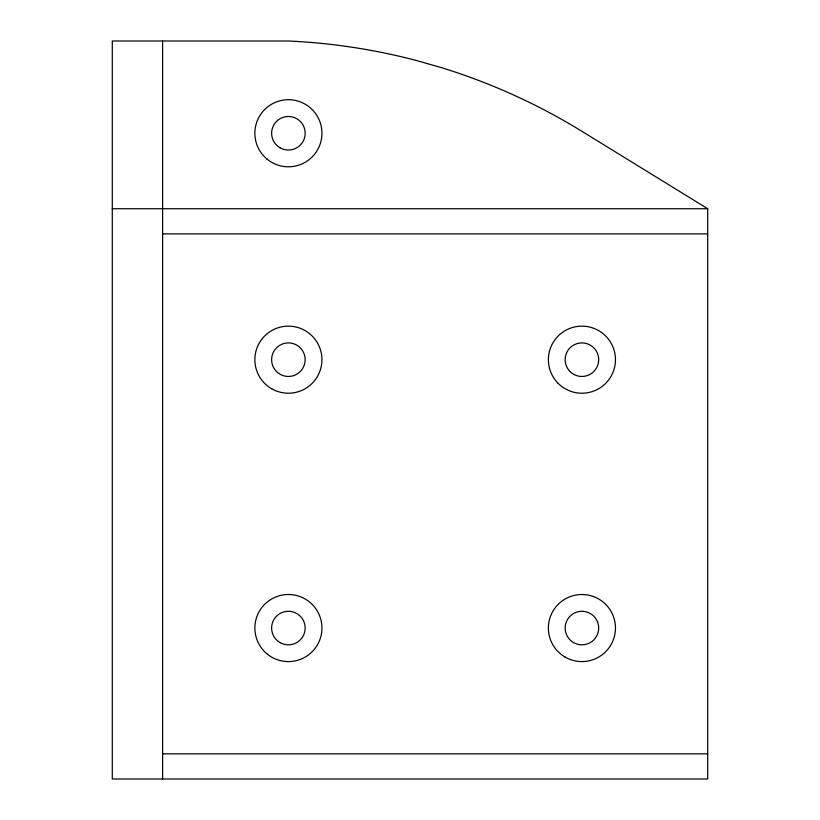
<?xml version="1.0" encoding="UTF-8"?>
<svg xmlns="http://www.w3.org/2000/svg" width="820" height="820" viewBox="0 0 820 820"><rect width="100%" height="100%" fill="white"/><g stroke="black" fill="none" stroke-linecap="round" stroke-linejoin="round"><path stroke-width="1.23" d="M112.289 208.731L707.711 208.731L707.711 779L112.289 779L112.289 41L288.394 41A613.073 613.073 0 0 1 416.027 60.393L440.904 67.476A613.073 613.073 0 0 1 581.923 131.313L707.711 208.731M162.606 233.884L707.711 233.884M162.606 753.836L707.711 753.836M162.606 41L162.606 779M573.539 642.572A16.769 16.769 0 0 0 598.692 628.048A16.769 16.769 0 0 0 573.539 613.524A16.769 16.769 0 0 0 573.539 642.572M570.228 371.706A16.769 16.769 0 0 0 598.18 363.803A16.769 16.769 0 0 0 577.352 343.539A16.769 16.769 0 0 0 570.228 371.706M276.535 371.542A16.769 16.769 0 0 0 304.599 364.018A16.769 16.769 0 0 0 284.058 343.478A16.769 16.769 0 0 0 276.535 371.542M280.01 642.572A16.769 16.769 0 0 0 305.173 628.048A16.769 16.769 0 0 0 280.01 613.524A16.769 16.769 0 0 0 280.01 642.572M267.648 654.401A33.548 33.548 0 0 0 321.604 632.835A33.548 33.548 0 0 0 275.95 596.899A33.548 33.548 0 0 0 267.648 654.401M271.625 388.731A33.548 33.548 0 0 0 321.942 359.683A33.548 33.548 0 0 0 271.625 330.634A33.548 33.548 0 0 0 271.625 388.731M558.205 383.401A33.548 33.548 0 0 0 614.323 368.364A33.548 33.548 0 0 0 573.241 327.282A33.548 33.548 0 0 0 558.205 383.401M565.144 657.097A33.548 33.548 0 0 0 615.461 628.048A33.548 33.548 0 0 0 565.144 598.989A33.548 33.548 0 0 0 565.144 657.097M266.992 159.07A33.548 33.548 0 0 0 321.471 138.877A33.548 33.548 0 0 0 276.74 101.793A33.548 33.548 0 0 0 266.992 159.07M280.01 147.774A16.769 16.769 0 0 0 305.173 133.25A16.769 16.769 0 0 0 280.01 118.726A16.769 16.769 0 0 0 280.01 147.774"/></g></svg>
